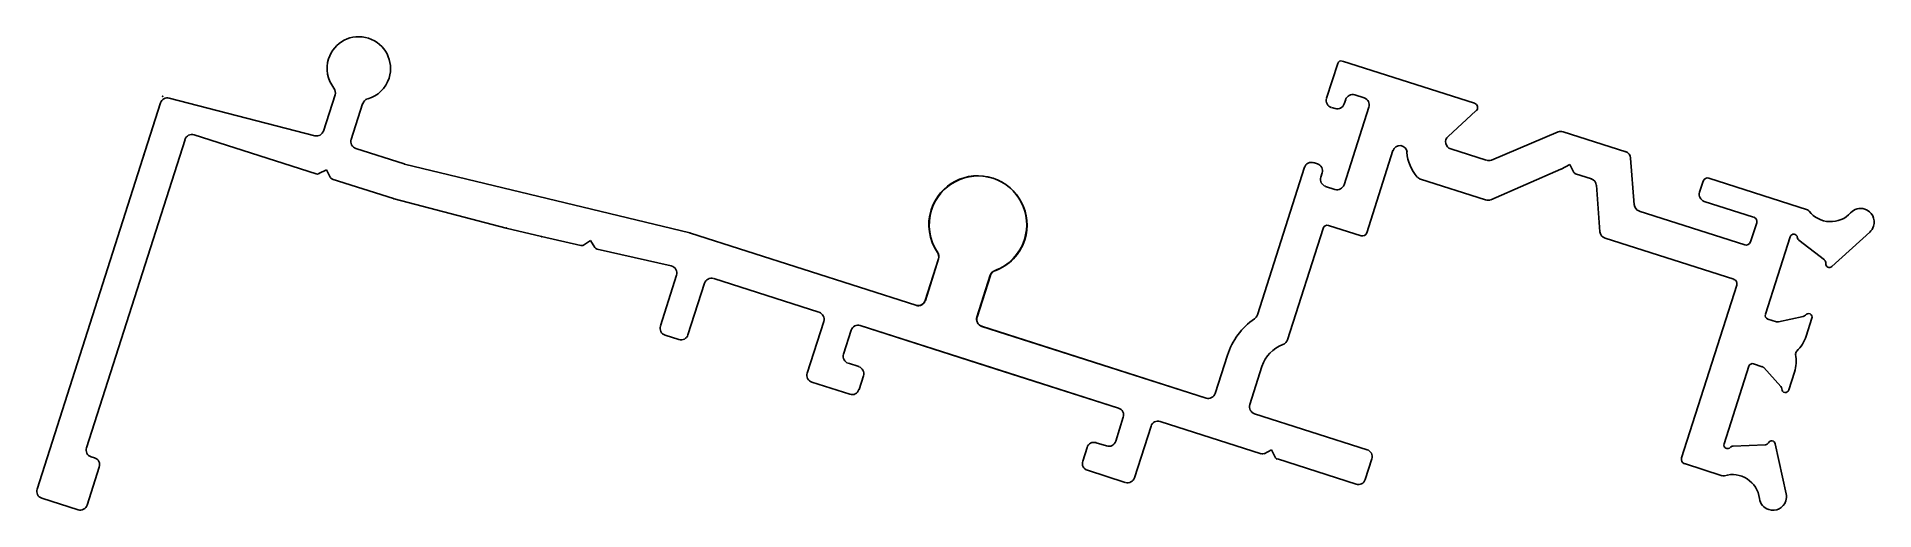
# Model space of a CAD drawing. Header units: inches. Extents: x -46 to 56, y -1 to 25.
import ezdxf

# ---------------------------------------------------------------- set-up
doc = ezdxf.new("R2010")
doc.units = ezdxf.units.IN
doc.header["$MEASUREMENT"] = 0
doc.linetypes.add('DASHED', pattern=[0.75, 0.5, -0.25])
doc.layers.add('1', color=7, linetype='Continuous')
doc.layers.add('BEAD', color=152, linetype='Continuous')

msp = doc.modelspace()

# ---------------------------------------------------------------- linework, layer by layer
at = {"layer": '1', "color": 7}
for centre, radius, start, end in [((-29.71, 21.79), 0.406, 342.26, 38.2422), ((-29.71, 21.79), 0.406, 342.26, 38.2422), ((-27.41, 21.06), 0.406, 106.2778, 162.26), ((-27.41, 21.06), 0.406, 106.2778, 162.26), ((32.36, 19.08), 0.406, 132.26, 252.26), ((32.36, 19.08), 0.406, 132.26, 252.26), ((29.43, 18.48), 0.395, 4.6282, 162.26), ((29.43, 18.48), 0.395, 4.6282, 162.26), ((-30.3, 17.51), 0.203, 252.26, 297.26), ((-30.3, 17.51), 0.203, 252.26, 297.26), ((-25.39, 18.25), 0.406, 252.26, 256.423), ((-25.39, 18.25), 0.406, 252.26, 256.423), ((34.33, 18.45), 0.406, 252.26, 292.8939), ((34.33, 18.45), 0.406, 252.26, 292.8939), ((38.23, 17.76), 0.203, 293.4763, 297.26), ((38.23, 17.76), 0.203, 293.4763, 297.26), ((39.19, 17.52), 0.203, 207.26, 252.26), ((39.19, 17.52), 0.203, 207.26, 252.26), ((-29.42, 17.23), 0.203, 207.26, 252.26), ((-29.42, 17.23), 0.203, 207.26, 252.26), ((-25.96, 16.34), 0.406, 252.26, 255.4103), ((-25.96, 16.34), 0.406, 252.26, 255.4103), ((51.85, 15.14), 0.203, 37.7332, 72.26), ((51.85, 15.14), 0.203, 37.7332, 72.26), ((-19.78, 14.73), 0.406, 255.4103, 256.2637), ((-19.78, 14.73), 0.406, 255.4103, 256.2637), ((-17.84, 14.25), 0.406, 256.2637, 257.26), ((-17.84, 14.25), 0.406, 256.2637, 257.26), ((-15.72, 13.56), 0.203, 257.26, 302.6324), ((-15.72, 13.56), 0.203, 257.26, 302.6324), ((-14.81, 13.36), 0.203, 212.6324, 257.26), ((-14.81, 13.36), 0.203, 212.6324, 257.26), ((-9.84, 13.66), 0.406, 72.26, 76.423), ((-9.84, 13.66), 0.406, 72.26, 76.423), ((51.57, 13.82), 0.203, 184.6072, 232.26), ((51.57, 13.82), 0.203, 184.6072, 232.26), ((3.58, 12.75), 0.406, 342.26, 34.4024), ((3.59, 12.75), 0.406, 342.26, 34.4024), ((52.73, 12.4), 0.203, 352.5229, 52.26), ((52.73, 12.4), 0.203, 352.5229, 52.26), ((7.21, 11.59), 0.406, 110.1176, 162.26), ((7.22, 11.59), 0.406, 110.1176, 162.26), ((2.85, 10.46), 0.406, 252.26, 342.26), ((2.86, 10.45), 0.406, 252.26, 342.26), ((6.48, 9.3), 0.406, 162.26, 252.26), ((6.49, 9.29), 0.406, 162.26, 252.26), ((21.18, 9.66), 0.406, 304.7017, 342.26), ((21.18, 9.66), 0.406, 304.7017, 342.26), ((50.28, 9.35), 0.203, 252.26, 282.26), ((50.28, 9.35), 0.203, 252.26, 282.26), ((51.64, 9.65), 0.203, 282.26, 323.4975), ((51.64, 9.65), 0.203, 282.26, 323.4975), ((22.84, 8.29), 0.406, 290.0668, 342.26), ((22.84, 8.29), 0.406, 290.0668, 342.26), ((51.47, 7.39), 0.203, 133.9175, 190.6025), ((51.47, 7.39), 0.203, 133.9175, 190.6025), ((49.36, 6.49), 0.203, 42.26, 72.26), ((49.36, 6.49), 0.203, 42.26, 72.26), ((50.3, 5.45), 0.203, 1.0225, 42.26), ((50.3, 5.45), 0.203, 1.0225, 42.26), ((47.82, 2.1), 0.203, 92.26, 139.9128), ((47.82, 2.1), 0.203, 92.26, 139.9128), ((49.59, 2.58), 0.203, 272.26, 331.9971), ((49.59, 2.58), 0.203, 272.26, 331.9971), ((21.85, 2.07), 0.203, 252.26, 297.26), ((21.85, 2.07), 0.203, 252.26, 297.26), ((22.73, 1.78), 0.203, 207.26, 252.26), ((22.73, 1.78), 0.203, 207.26, 252.26), ((47.29, 0.86), 0.203, 252.26, 286.7868), ((47.29, 0.86), 0.203, 252.26, 286.7868)]:
    msp.add_arc(centre, radius, start, end, dxfattribs=at)
at = {"layer": '1', "color": 7, "linetype": 'DASHED'}
for p in [(-38.83, 21.59), (-38.83, 21.59), (-25.5, 17.86), (-25.5, 17.86), (-26.08, 15.95), (-26.08, 15.95), (-19.88, 14.33), (-19.88, 14.33), (-17.93, 13.86), (-17.93, 13.86), (-9.73, 14.05), (-9.73, 14.05)]:
    msp.add_point(p, dxfattribs=at)
at = {"layer": 'BEAD', "color": 7}
for p, q in [((25.39, 21.49), (26, 23.41)), ((25.39, 21.49), (26, 23.41)), ((26.26, 23.54), (33.54, 21.21)), ((26.26, 23.54), (33.54, 21.21)), ((-38.47, 21.5), (-30.44, 19.42)), ((-38.47, 21.5), (-30.44, 19.42)), ((-29.96, 19.68), (-29.32, 21.67)), ((-29.96, 19.68), (-29.32, 21.67)), ((26.44, 21.41), (26.36, 21.18)), ((26.44, 21.41), (26.36, 21.18)), ((27.46, 21.51), (26.94, 21.67)), ((27.46, 21.51), (26.94, 21.67)), ((-45.76, -0.07), (-38.95, 21.23)), ((-45.76, -0.07), (-38.95, 21.23)), ((-39.96, 18.07), (-38.95, 21.23)), ((-27.8, 21.18), (-28.43, 19.22)), ((-27.8, 21.18), (-28.43, 19.22)), ((25.86, 20.92), (25.65, 20.98)), ((25.86, 20.92), (25.65, 20.98)), ((26.35, 16.72), (27.72, 21)), ((26.35, 16.72), (27.72, 21)), ((33.63, 20.79), (32.09, 19.38)), ((33.63, 20.79), (32.09, 19.38)), ((-30.36, 17.32), (-37.1, 19.47)), ((-30.36, 17.32), (-37.1, 19.47)), ((34.49, 18.08), (38.16, 19.63)), ((34.49, 18.08), (38.16, 19.63)), ((38.44, 19.64), (41.89, 18.54)), ((38.44, 19.64), (41.89, 18.54)), ((-37.6, 19.21), (-43.04, 2.21)), ((-28.17, 18.71), (-25.51, 17.87)), ((-28.17, 18.71), (-25.51, 17.87)), ((29.05, 18.6), (27.6, 14.06)), ((29.05, 18.6), (27.6, 14.06)), ((32.24, 18.7), (34.2, 18.07)), ((32.24, 18.7), (34.2, 18.07)), ((-29.8, 17.54), (-30.21, 17.33)), ((-29.8, 17.54), (-30.21, 17.33)), ((-29.6, 17.13), (-29.8, 17.54)), ((-29.6, 17.13), (-29.8, 17.54)), ((-25.49, 17.86), (-9.74, 14.06)), ((-25.49, 17.86), (-9.74, 14.06)), ((21.57, 9.54), (24.17, 17.68)), ((21.57, 9.54), (24.17, 17.68)), ((24.67, 17.94), (24.88, 17.87)), ((24.67, 17.94), (24.88, 17.87)), ((25.14, 17.37), (25.06, 17.13)), ((25.14, 17.37), (25.06, 17.13)), ((38.31, 17.58), (34.44, 15.89)), ((38.31, 17.58), (34.44, 15.89)), ((38.8, 17.83), (38.33, 17.58)), ((38.8, 17.83), (38.33, 17.58)), ((39.01, 17.42), (38.8, 17.83)), ((39.01, 17.42), (38.8, 17.83)), ((40, 17.04), (39.12, 17.32)), ((40, 17.04), (39.12, 17.32)), ((42.16, 18.19), (42.36, 15.61)), ((42.16, 18.19), (42.36, 15.61)), ((-26.09, 15.95), (-29.48, 17.03)), ((-26.09, 15.95), (-29.48, 17.03)), ((25.32, 16.62), (25.85, 16.46)), ((25.32, 16.62), (25.85, 16.46)), ((34.15, 15.88), (30.57, 17.03)), ((34.15, 15.88), (30.57, 17.03)), ((40.47, 14.12), (40.27, 16.69)), ((40.47, 14.12), (40.27, 16.69)), ((45.97, 16.3), (46.16, 16.91)), ((45.97, 16.3), (46.16, 16.91)), ((46.48, 17.08), (51.92, 15.34)), ((46.48, 17.08), (51.92, 15.34)), ((-19.88, 14.33), (-26.06, 15.94)), ((-19.88, 14.33), (-26.06, 15.94)), ((42.64, 15.26), (48.47, 13.4)), ((42.64, 15.26), (48.47, 13.4)), ((48.95, 14.92), (46.22, 15.8)), ((48.95, 14.92), (46.22, 15.8)), ((-17.93, 13.86), (-19.88, 14.33)), ((-17.93, 13.86), (-19.88, 14.33)), ((25.19, 14.31), (23.23, 8.16)), ((25.19, 14.31), (23.23, 8.16)), ((27.29, 13.9), (25.5, 14.47)), ((27.29, 13.9), (25.5, 14.47)), ((48.78, 13.56), (49.12, 14.61)), ((48.78, 13.56), (49.12, 14.61)), ((-15.76, 13.37), (-17.93, 13.86)), ((-15.76, 13.37), (-17.93, 13.86)), ((-15.23, 13.64), (-15.61, 13.39)), ((-15.23, 13.64), (-15.61, 13.39)), ((-14.98, 13.25), (-15.23, 13.64)), ((-14.98, 13.25), (-15.23, 13.64)), ((-9.71, 14.05), (2.72, 10.07)), ((-9.71, 14.05), (2.73, 10.07)), ((47.86, 11.5), (40.75, 13.77)), ((47.86, 11.5), (40.75, 13.77)), ((50.97, 13.85), (49.6, 9.57)), ((50.97, 13.85), (49.6, 9.57)), ((52.86, 12.57), (51.44, 13.66)), ((52.86, 12.57), (51.44, 13.66)), ((55.36, 14.1), (53.27, 12.2)), ((55.36, 14.1), (53.27, 12.2)), ((-10.77, 12.24), (-14.86, 13.16)), ((-10.77, 12.24), (-14.86, 13.16)), ((3.23, 10.33), (3.97, 12.63)), ((3.25, 10.33), (3.98, 12.63)), ((-11.37, 8.93), (-10.48, 11.73)), ((-8.94, 11.28), (-9.85, 8.44)), ((-2.62, 9.68), (-8.43, 11.54)), ((-2.62, 9.68), (-8.43, 11.54)), ((6.82, 11.72), (6.09, 9.42)), ((6.84, 11.71), (6.1, 9.42)), ((44.97, 1.65), (48.02, 11.18)), ((44.97, 1.65), (48.02, 11.18)), ((-3.27, 6.33), (-2.36, 9.18)), ((-3.27, 6.33), (-2.36, 9.18)), ((49.73, 9.31), (50.21, 9.16)), ((49.73, 9.31), (50.21, 9.16)), ((50.32, 9.16), (51.69, 9.45)), ((50.32, 9.16), (51.69, 9.45)), ((52.16, 9.35), (51.85, 8.37)), ((52.16, 9.35), (51.85, 8.37)), ((-10.35, 8.18), (-11.11, 8.42)), ((-0.84, 8.69), (-1.26, 7.37)), ((-0.84, 8.69), (-1.26, 7.37)), ((6.43, 6.79), (-0.34, 8.95)), ((7.15, 6.55), (-0.34, 8.95)), ((6.35, 8.91), (18.74, 4.95)), ((6.37, 8.9), (18.74, 4.95)), ((19.24, 5.2), (19.92, 7.31)), ((19.24, 5.2), (19.92, 7.31)), ((-1, 6.87), (-0.43, 6.69)), ((-1, 6.87), (-0.43, 6.69)), ((-0.17, 6.18), (-0.41, 5.42)), ((-0.17, 6.18), (-0.41, 5.42)), ((13.91, 4.39), (6.43, 6.79)), ((13.91, 4.39), (7.15, 6.55)), ((21.82, 6.7), (21.15, 4.6)), ((21.82, 6.7), (21.15, 4.6)), ((48.69, 6.71), (47.32, 2.42)), ((48.69, 6.71), (47.32, 2.42)), ((49.42, 6.68), (48.94, 6.84)), ((49.42, 6.68), (48.94, 6.84)), ((50.45, 5.59), (49.51, 6.63)), ((50.45, 5.59), (49.51, 6.63)), ((51.21, 6.38), (50.89, 5.4)), ((51.21, 6.38), (50.89, 5.4)), ((-0.92, 5.16), (-3.01, 5.83)), ((-0.92, 5.16), (-3.01, 5.83)), ((21.41, 4.09), (27.62, 2.1)), ((21.41, 4.09), (27.62, 2.1)), ((13.75, 2.57), (14.17, 3.89)), ((13.75, 2.57), (14.17, 3.89)), ((15.7, 3.4), (14.79, 0.56)), ((15.7, 3.4), (14.79, 0.56)), ((21.78, 1.87), (16.2, 3.66)), ((21.78, 1.87), (16.2, 3.66)), ((11.93, 1.47), (12.17, 2.23)), ((11.93, 1.47), (12.17, 2.23)), ((12.68, 2.49), (13.25, 2.31)), ((12.68, 2.49), (13.25, 2.31)), ((22.34, 2.09), (21.94, 1.88)), ((22.34, 2.09), (21.94, 1.88)), ((22.55, 1.69), (22.34, 2.09)), ((22.55, 1.69), (22.34, 2.09)), ((47.81, 2.3), (49.6, 2.38)), ((47.81, 2.3), (49.6, 2.38)), ((50.14, 2.43), (50.74, -0.33)), ((50.14, 2.43), (50.74, -0.33)), ((-42.33, 1.14), (-43, -0.95)), ((-42.78, 1.71), (-42.59, 1.65)), ((27.01, 0.2), (22.67, 1.59)), ((27.01, 0.2), (22.67, 1.59)), ((27.88, 1.6), (27.51, 0.46)), ((27.88, 1.6), (27.51, 0.46)), ((47.22, 0.67), (45.13, 1.34)), ((47.22, 0.67), (45.13, 1.34)), ((14.28, 0.3), (12.19, 0.97)), ((14.28, 0.3), (12.19, 0.97)), ((-43.5, -1.21), (-45.5, -0.57))]:
    msp.add_line(p, q, dxfattribs=at)
for centre, radius, start, end in [((-28.01, 23.13), 1.75, 72.26, 162.26), ((-28.01, 23.13), 1.75, 72.26, 162.26), ((-28.01, 23.13), 1.75, 342.26, 72.26), ((-28.01, 23.13), 1.75, 342.26, 72.26), ((-28.01, 23.13), 1.75, 162.26, 218.2422), ((-28.01, 23.13), 1.75, 162.26, 218.2422), ((26.19, 23.35), 0.2, 72.26, 162.26), ((26.19, 23.35), 0.2, 72.26, 162.26), ((-28.01, 23.13), 1.75, 286.2778, 342.26), ((-28.01, 23.13), 1.75, 286.2778, 342.26), ((-38.57, 21.11), 0.4, 75.4939, 162.26), ((-38.57, 21.11), 0.4, 75.4939, 162.26), ((-38.57, 21.11), 0.4, 75.4939, 162.26), ((25.77, 21.36), 0.4, 162.26, 252.26), ((25.77, 21.36), 0.4, 162.26, 252.26), ((26.82, 21.29), 0.4, 72.26, 162.26), ((26.82, 21.29), 0.4, 72.26, 162.26), ((27.34, 21.12), 0.4, 342.26, 72.26), ((27.34, 21.12), 0.4, 342.26, 72.26), ((25.98, 21.3), 0.4, 252.26, 342.26), ((25.98, 21.3), 0.4, 252.26, 342.26), ((33.47, 20.97), 0.25, 312.26, 72.26), ((33.47, 20.97), 0.25, 312.26, 72.26), ((-37.22, 19.09), 0.4, 72.26, 162.26), ((-30.34, 19.81), 0.4, 255.4939, 342.26), ((-30.34, 19.81), 0.4, 255.4939, 342.26), ((38.31, 19.26), 0.4, 72.26, 112.8939), ((38.31, 19.26), 0.4, 72.26, 112.8939), ((-28.05, 19.1), 0.4, 162.26, 252.26), ((-28.05, 19.1), 0.4, 162.26, 252.26), ((32.21, 18.7), 2.4, 184.6282, 220.4717), ((41.76, 18.16), 0.4, 4.4332, 72.26), ((41.76, 18.16), 0.4, 4.4332, 72.26), ((24.55, 17.55), 0.4, 72.26, 162.26), ((24.55, 17.55), 0.4, 72.26, 162.26), ((24.76, 17.49), 0.4, 342.26, 72.26), ((24.76, 17.49), 0.4, 342.26, 72.26), ((6.14, 14.51), 2.7, 72.26, 162.26), ((6.16, 14.5), 2.7, 72.26, 162.26), ((6.14, 14.51), 2.7, 342.26, 72.26), ((6.16, 14.5), 2.7, 342.26, 72.26), ((25.45, 17.01), 0.4, 162.26, 252.26), ((25.45, 17.01), 0.4, 162.26, 252.26), ((25.97, 16.84), 0.4, 252.26, 342.26), ((25.97, 16.84), 0.4, 252.26, 342.26), ((30.69, 17.41), 0.4, 220.4717, 252.26), ((30.69, 17.41), 0.4, 220.4717, 252.26), ((39.87, 16.66), 0.4, 4.4332, 72.26), ((39.87, 16.66), 0.4, 4.4332, 72.26), ((46.35, 16.18), 0.4, 162.26, 252.26), ((46.35, 16.18), 0.4, 162.26, 252.26), ((46.4, 16.84), 0.25, 72.26, 162.26), ((46.4, 16.84), 0.25, 72.26, 162.26), ((6.14, 14.51), 2.7, 162.26, 214.4024), ((6.16, 14.5), 2.7, 162.26, 214.4024), ((34.28, 16.26), 0.4, 252.26, 293.4763), ((34.28, 16.26), 0.4, 252.26, 293.4763), ((42.76, 15.65), 0.4, 184.4332, 252.26), ((42.76, 15.65), 0.4, 184.4332, 252.26), ((53.2, 16.18), 1.5, 217.7332, 317.285), ((54.85, 14.66), 0.75, 72.26, 137.285), ((54.85, 14.66), 0.75, 72.26, 137.285), ((54.85, 14.66), 0.75, 342.26, 72.26), ((54.85, 14.66), 0.75, 342.26, 72.26), ((25.43, 14.23), 0.25, 72.26, 162.26), ((25.43, 14.23), 0.25, 72.26, 162.26), ((48.88, 14.69), 0.25, 342.26, 72.26), ((48.88, 14.69), 0.25, 342.26, 72.26), ((54.85, 14.66), 0.75, 312.26, 342.26), ((54.85, 14.66), 0.75, 312.26, 342.26), ((6.14, 14.51), 2.7, 290.1176, 342.26), ((6.16, 14.5), 2.7, 290.1176, 342.26), ((27.36, 14.14), 0.25, 252.26, 342.26), ((27.36, 14.14), 0.25, 252.26, 342.26), ((40.87, 14.15), 0.4, 184.4332, 252.26), ((40.87, 14.15), 0.4, 184.4332, 252.26), ((48.54, 13.64), 0.25, 252.26, 342.26), ((48.54, 13.64), 0.25, 252.26, 342.26), ((51.16, 13.79), 0.2, 4.6072, 162.26), ((51.16, 13.79), 0.2, 4.6072, 162.26), ((-10.86, 11.85), 0.4, 342.26, 77.26), ((-10.86, 11.85), 0.4, 342.26, 77.26), ((53.13, 12.35), 0.2, 172.5229, 312.26), ((53.13, 12.35), 0.2, 172.5229, 312.26), ((-8.56, 11.16), 0.4, 72.26, 162.26), ((-8.56, 11.16), 0.4, 72.26, 162.26), ((47.78, 11.26), 0.25, 342.26, 72.26), ((47.78, 11.26), 0.25, 342.26, 72.26), ((-2.74, 9.3), 0.4, 342.26, 72.26), ((-2.74, 9.3), 0.4, 342.26, 72.26), ((23.63, 6.12), 3.9, 124.7017, 162.26), ((23.63, 6.12), 3.9, 124.7017, 162.26), ((49.79, 9.5), 0.2, 162.26, 252.26), ((49.79, 9.5), 0.2, 162.26, 252.26), ((51.97, 9.41), 0.2, 342.26, 143.4975), ((51.97, 9.41), 0.2, 342.26, 143.4975), ((-10.99, 8.8), 0.4, 162.26, 252.26), ((-10.23, 8.56), 0.4, 252.26, 342.26), ((-0.46, 8.57), 0.4, 72.26, 162.26), ((-0.46, 8.57), 0.4, 72.26, 162.26), ((49.94, 8.98), 2, 313.9175, 342.26), ((49.94, 8.98), 2, 313.9175, 342.26), ((-0.88, 7.25), 0.4, 162.26, 252.26), ((-0.88, 7.25), 0.4, 162.26, 252.26), ((23.63, 6.12), 1.9, 110.0668, 162.26), ((23.63, 6.12), 1.9, 110.0668, 162.26), ((49.3, 6.99), 2, 342.26, 10.6025), ((49.3, 6.99), 2, 342.26, 10.6025), ((-2.89, 6.21), 0.4, 162.26, 252.26), ((-2.89, 6.21), 0.4, 162.26, 252.26), ((-0.55, 6.3), 0.4, 342.26, 72.26), ((-0.55, 6.3), 0.4, 342.26, 72.26), ((48.88, 6.65), 0.2, 72.26, 162.26), ((48.88, 6.65), 0.2, 72.26, 162.26), ((-0.8, 5.54), 0.4, 252.26, 342.26), ((-0.8, 5.54), 0.4, 252.26, 342.26), ((18.86, 5.33), 0.4, 252.26, 342.26), ((18.86, 5.33), 0.4, 252.26, 342.26), ((50.7, 5.46), 0.2, 181.0225, 342.26), ((50.7, 5.46), 0.2, 181.0225, 342.26), ((13.79, 4.01), 0.4, 342.26, 72.26), ((13.79, 4.01), 0.4, 342.26, 72.26), ((21.53, 4.47), 0.4, 162.26, 252.26), ((21.53, 4.47), 0.4, 162.26, 252.26), ((16.08, 3.28), 0.4, 72.26, 162.26), ((16.08, 3.28), 0.4, 72.26, 162.26), ((-42.66, 2.09), 0.4, 162.26, 252.26), ((12.55, 2.11), 0.4, 72.26, 162.26), ((12.55, 2.11), 0.4, 72.26, 162.26), ((13.37, 2.69), 0.4, 252.26, 342.26), ((13.37, 2.69), 0.4, 252.26, 342.26), ((27.5, 1.72), 0.4, 342.26, 72.26), ((27.5, 1.72), 0.4, 342.26, 72.26), ((47.51, 2.36), 0.2, 162.26, 319.9128), ((47.51, 2.36), 0.2, 162.26, 319.9128), ((49.95, 2.39), 0.2, 12.26, 151.9971), ((49.95, 2.39), 0.2, 12.26, 151.9971), ((-42.71, 1.27), 0.4, 342.26, 72.26), ((12.31, 1.35), 0.4, 162.26, 252.26), ((12.31, 1.35), 0.4, 162.26, 252.26), ((45.21, 1.57), 0.25, 162.26, 252.26), ((45.21, 1.57), 0.25, 162.26, 252.26), ((14.41, 0.68), 0.4, 252.26, 342.26), ((14.41, 0.68), 0.4, 252.26, 342.26), ((27.13, 0.58), 0.4, 252.26, 342.26), ((27.13, 0.58), 0.4, 252.26, 342.26), ((47.78, -0.77), 1.5, 7.235, 106.7868), ((-45.38, -0.19), 0.4, 162.26, 252.26), ((-43.38, -0.83), 0.4, 252.26, 342.26), ((50.01, -0.49), 0.75, 187.235, 252.26), ((50.01, -0.49), 0.75, 187.235, 252.26), ((50.01, -0.49), 0.75, 252.26, 342.26), ((50.01, -0.49), 0.75, 252.26, 342.26), ((50.01, -0.49), 0.75, 342.26, 12.26), ((50.01, -0.49), 0.75, 342.26, 12.26)]:
    msp.add_arc(centre, radius, start, end, dxfattribs=at)

doc.saveas('drawing.dxf')
